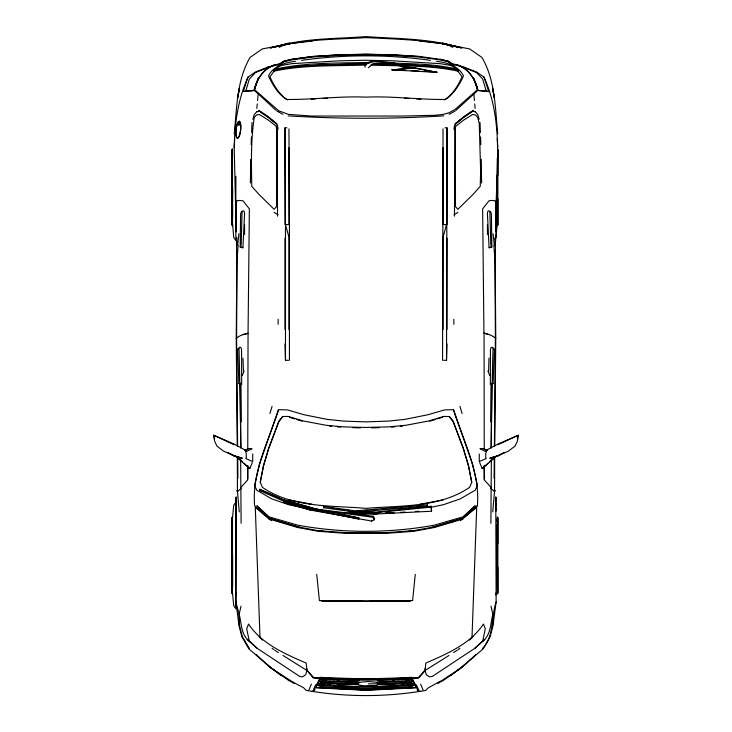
<?xml version="1.0" encoding="UTF-8"?>
<svg xmlns="http://www.w3.org/2000/svg" width="732" height="732" viewBox="0 0 732 732"><rect width="100%" height="100%" fill="white"/><g stroke="black" fill="none" stroke-linecap="round" stroke-linejoin="round"><path stroke-width="1.1" d="M232.492 516.874L232.492 594.036M232.492 148.697L232.492 225.859M236.61 255.093L236.619 237.314L236.802 245.76M240.636 460.565L241.121 523.298M240.636 448.039L240.654 383.138M252.723 453.986L252.714 461.581L245.668 458.442L246.309 457.555L246.236 453.52L245.11 449.97L233.947 444.004L213.506 435.137L234.057 444.736M490.879 523.298L491.364 460.565M496.269 209.352L495.921 231.815M497.138 586.442L497.138 524.478M497.138 223.699L496.04 237.406L494.969 239.007M497.138 218.255L497.138 175.442M497.248 594.036L497.248 516.874M497.248 225.859L497.248 158.194M497.87 567.126L497.87 593.222L497.87 517.689L497.87 543.784M497.87 198.948L497.87 225.044L497.87 149.502L497.87 175.607M240.627 487.695L247.773 479.863L247.709 465.387M247.755 449.448L248.057 333.325L249.365 208.849L242.978 200.778L239.574 200.412L236.692 200.879L235.731 209.782M442.567 360.3L443.043 128.905M235.731 217.34L236.079 231.211M294.127 683.176L289.103 680.778L271.06 668.06L248.743 648.744L241.889 636.822L239.108 626.189L235.878 602.006L236.226 497.083L236.143 500.313M453.575 410.204C463.466 441.387 480.329 472.186 477.365 505.821L463.118 518.219L434.442 526.866L413.726 530.645L386.359 532.667L345.641 532.667L318.274 530.7L297.558 526.866L268.882 518.219M236.107 227.359L234.203 147.471L234.707 138.787M234.203 147.471C234.688 123.36 237.973 99.25 247.965 77.144L255.34 72.056L267.857 67.097L273.073 65.971M250.71 159.43L250.417 183.037M494.082 478.444L494.274 457.875M494.384 446.447L495.381 338.102L494.988 260.299L493.853 245.129M494.686 457.125L494.558 491.264L492.737 511.915M494.786 445.77L495.765 338.12L495.079 251.195M247.672 479.048L247.819 466.476M490.806 421.961L491.254 383.156M458.625 65.907L464.143 67.097L476.66 72.056L484.035 77.144C505.419 124.44 494.905 177.345 495.893 227.359M323.764 507.761L323.791 506.489L355.386 510.854L427.305 504.87L427.278 506.141L355.386 512.126L323.764 507.761L323.791 506.489M495.198 245.76L495.381 237.314L495.39 255.093M235.887 511.092L236.07 503.543M492.188 381.674L493.02 348.45L493.725 348.487L494.374 350.427L493.112 383.568L490.33 384.236L490.431 349.64L491.108 347.462L492.087 347.215L493.725 348.487M490.98 447.106L492.453 383.257M241.194 245.174L242.063 211.96L241.359 211.96L240.618 213.854L240.169 247.023L242.914 247.828M243.417 370.822L242.997 358.131M495.857 500.313L495.774 497.083L496.122 602.006L492.892 626.189L490.111 636.822L483.257 648.744L460.904 668.06L442.897 680.778L437.873 683.176M445.047 127.853L447.023 127.853L446.52 360.3L443.555 360.3M251.442 136.939L251.149 144.652M251.607 132.501L251.982 122.528M497.943 444.736L518.494 435.137L517.588 435.586L517.46 438.743M241.67 384.163L241.569 349.64L240.892 347.462L239.913 347.215L238.275 348.487L237.625 350.427L238.806 381.921L238.888 383.568L241.67 384.236L239.895 383.257L238.888 383.568M495.07 491.044L494.091 491.071L494.118 490.486M490.33 384.236L492.105 383.257L493.112 383.568M235.85 504.339L236.226 497.083M482.727 648.332C494.594 635.284 490.861 617.424 496.122 602.006M348.542 512.693L348.606 511.577L376.623 512.546L431.249 507.102L431.56 511.238L376.751 513.956L348.542 512.693L348.606 511.577M495.61 241.139L496.305 229.143M315.702 686.579L320.351 677.475L318.136 678.628L313.378 678.07L306.882 670.173M446.52 360.3L447.023 343.884M454.224 129.033L454.481 125.62M454.224 129.628L454.481 126.206M234.267 133.7C236.839 108.043 236.72 80.319 250.042 57.453L262.266 48.943L289.634 43.673L312.527 40.974M425.356 667.849L425.777 663.101C447.087 653.795 470.09 644.123 483.459 624.048L485.307 628.815L482.672 641.205L474.812 648.305L432.182 676.514L429.446 676.816L426.308 674.703L425.082 670.475L425.356 667.849L425.146 670.686L418.622 678.07L413.864 678.628L411.649 677.475L416.298 686.579M495.912 595.034L496.113 592.847M256.85 108.446L257.261 103.935M257.572 100.559L258.195 93.806L254.224 90.475L242.887 91.61M232.602 517.167L233.7 505.327L235.85 502.134L235.85 608.786L233.7 605.584L232.602 593.753M293.111 683.02L293.184 682.27L271.06 668.06L255.99 654.408M409.938 600.89L369.413 601.237L412.601 600.533L415.273 574.336M489.003 358.131L488.583 370.822M237.671 244.799L238.934 233.792M495.921 231.211L496.269 217.34M236.921 251.195L236.235 338.12L237.214 445.77M238.147 245.129L237.012 260.299L236.619 338.102L237.616 446.447M484.291 465.387L484.227 479.863L491.373 487.695M427.305 504.87L427.278 506.141M414.468 67.683L436.867 72.358L391.977 69.906L411.1 67.966M259.64 490.522L259.823 489.269L282.927 499.498L314.723 508.703L358.9 517.872L358.707 519.125L314.531 509.966L282.744 500.761L259.64 490.522L259.823 489.269M358.707 519.125L358.9 517.872M364.929 67.225L365.36 64.334L366.686 63.117L373.512 60.674L394.191 63.007L403.076 66.795L415.73 67.792L402.929 67.234L394.118 63.565L373.357 61.671L365.36 64.334M260.253 482.324L263.483 465.744L268.681 448.286L278.837 421.211L282.479 416.554L288.307 416.426L303.231 420.964L326.179 425.283L343.939 426.902L366 427.442L388.061 426.902L405.821 425.283L428.769 420.964L443.693 416.426L449.521 416.554L453.163 421.211L463.319 448.286L468.517 465.744L471.747 482.324L469.523 487.393C439.447 507.935 400.743 505.4 366 508.374C331.267 505.354 292.507 508.017 262.477 487.393L260.253 482.287L263.483 465.863L268.681 448.551L278.837 421.687L282.479 417.066M247.965 77.144L243.372 91.308L254.26 90.42L254.407 89.542C256.31 80.062 262.157 71.343 270.666 66.667C272.707 63.858 279.67 66.594 279.231 63.675M245.769 91.207L249.319 79.019L255.569 72.514L274.784 65.066M291.72 503.488L284.08 501.521L283.815 502.536L310.331 510.067L371.7 521.065L374.281 519.784L373.1 517.286L373.329 516.252L312.518 508.685M518.393 436.391L517.204 441.68L514.962 446.191L508.228 451.251L490.083 458.79M241.02 606.169L239.025 614.871L239.547 625.668L242.338 636.538L249.273 648.332M374.281 519.784L374.592 518.402L373.329 516.252M254.516 485.536L259.476 464.289L278.425 409.664L287.429 409.902L304.045 414.742L327.177 419.372L343.665 421.101L366 421.888L388.335 421.101L404.823 419.372L427.955 414.742L444.571 409.902L453.575 409.664L472.524 464.289L477.484 485.536M300.504 527.498L268.882 518.137L254.635 505.821C251.671 472.186 268.534 441.387 278.425 410.204M492.453 625.668L493.624 620.837M371.7 521.065L371.929 520.214M306.854 670.686L306.223 663.101C284.913 653.795 261.91 644.123 248.541 624.048L246.693 628.815L249.328 641.205L257.188 648.305L299.818 676.514L302.554 676.816L305.692 674.703L306.918 670.475L306.644 667.849M442.567 238.952L446.52 224.541L442.567 224.541M252.869 119.298L254.05 114.997L256.539 111.822L259.439 111.356L268.415 117.523L276.22 123.973M269.916 413.516L272.075 406.406M517.588 435.586L498.053 444.004L486.89 449.97L485.764 453.52L485.691 457.555L486.332 458.442L479.286 461.581L479.277 453.986M250.701 90.649L254.224 90.439L258.451 77.94L254.224 89.533M254.224 90.475C256.621 78.297 265.78 64.828 279.34 64.132M283.815 502.536L284.08 501.521L291.464 503.826M311.411 684.1L308.959 689.846M242.219 375.543L244.104 370.95M235.393 456.027L249.813 468.599L252.302 462.587M236.93 491.044L237.909 491.071L241.185 488.482M317.441 683.084L317.203 685.335L323.974 687.568L366 688.666L408.026 687.568L414.797 685.335L414.559 683.084M320.918 677.31L315.776 687.494L366 690.066L416.224 687.494L411.082 677.31M313.598 689.324L315.684 684.795M477.484 485.453L475.15 490.23L460.291 498.867L443.336 504.723L430.334 507.441M314.001 690.102L314.303 689.59M482.754 640.829L482.297 641.543C490.193 635.962 490.522 625.311 492.233 616.701L492.975 614.871L490.98 606.169M495.408 338.541L495.765 338.12L491.264 335.402L484.062 332.95L484.245 449.448M425.018 670.201L418.503 677.466C383.843 679.534 348.158 679.534 313.497 677.466L306.983 670.201M357.17 683.834L360.446 682.197L368.37 681.519L376.294 682.197L379.569 683.834L376.294 685.472L364.079 685.976L358.021 684.722L357.17 683.834L357.17 681.757M431.496 527.498L463.118 518.137L475.178 505.748L462.862 516.884L434.259 525.164C389.516 533.354 342.485 533.354 297.741 525.164L269.138 516.884L256.822 505.748L268.882 518.137M469.56 640.125L472.469 637.197M370.529 65.13C399.663 66.118 429.345 65.002 457.948 71.123L458.69 70.382L457.518 69.43L450.958 65.532L440.261 63.675L392.993 60.829L366 60.253L339.007 60.829L291.739 63.675L281.042 65.532L274.482 69.43L273.31 70.382L274.052 71.123C304.155 64.755 335.375 66.127 366 65.047M489.113 91.61L477.776 90.439L456.018 110.303M472.918 636.675L471.994 637.535L476.715 507.322L460.428 520.736M479.698 462.587L482.187 468.599L488.034 463.255M489.708 461.727L493.89 457.912M476.01 654.408L460.904 668.06L442.65 680.046L428.394 687.76L425.768 690.395C386.432 697.294 345.568 697.294 306.232 690.395L303.606 687.76L293.184 682.27M474.812 648.305L484.804 639.429M319.646 678.198L320.662 677.301M482.187 468.599L496.607 456.027M463.118 518.137L477.365 505.73M466.76 663.091L450.72 675.654M494.558 490.769L495.07 490.33M274.052 71.123L269.952 76.814C273.777 85.351 279.45 94.986 287.658 99.945M455.78 123.973L463.585 117.523L472.561 111.356L475.461 111.822L477.95 114.997L479.131 119.298M458.223 649.641L459.87 648.296M368.278 67.783L373.503 63.565L394.118 63.565M454.92 124.12L463.585 117.111L472.561 111.118L475.461 111.657M452.769 63.675C452.33 66.594 459.293 63.858 461.334 66.667C469.843 71.343 475.69 80.062 477.593 89.542L455.011 109.507L449.009 112.755L443.537 114.348L435.494 115.263L403.991 116.04L311.155 116.04L288.463 114.348L278.764 110.834L254.407 89.542M455.185 111.026L449.128 114.32M241.359 211.96L243.061 210.761L244.03 211.063L244.589 213.268L242.914 247.755L241.194 246.757L240.169 247.023M473.238 110.322L464.363 116.315L455.597 123.434L454.929 125.163L454.481 216.196M486.89 449.97L485.234 451.406L485.728 451.479L480.192 448.972M449.009 655.46L425.082 670.475M453.611 652.551L457.299 650.226M453.959 214.833L457.921 212.353M279.194 64.141L283.906 61.214L291.766 59.246L312.537 56.437L338.449 54.799L366 54.168L393.551 54.799L419.463 56.437L440.545 59.411L448.442 61.351L453.117 64.718L448.094 61.781L440.234 59.859L419.463 57.05L393.551 55.412L366 54.781L338.449 55.412L312.537 57.05L291.766 59.859L283.906 61.781L278.883 64.718L283.558 61.351L291.455 59.411L312.537 56.565L338.449 54.937L366 54.324L393.551 54.937L419.463 56.565M279.194 64.626L283.906 61.781M279.112 47.324L282.14 45.814M444.342 99.945C452.55 94.986 458.223 85.351 462.048 76.814L457.948 71.123M251.808 448.972L246.272 451.479L246.766 451.406L245.11 449.97M407.212 677.53L405.4 678.289L390.522 679.122L366 679.388L341.478 679.122L326.6 678.289L324.788 677.53M243.051 334.442L248.057 333.325L240.737 335.402L236.235 338.12L236.592 338.541M405.4 678.848L409.197 677.329M410.945 677.292L406.022 679.15L404.274 678.454C378.874 680.714 353.126 680.714 327.726 678.454L325.978 679.15L321.055 677.292M412.894 681.666L407.971 683.523L378.417 684.566M413.882 682.993L407.971 685.225L406.855 684.832M409.097 678.591L406.022 679.708L404.897 679.314M407.971 684.072L411.045 682.956M414.129 683.542L407.971 685.774L366 686.872L324.029 685.774L317.871 683.542M327.103 679.314L325.978 679.708L322.904 678.591M325.145 684.832L324.029 685.225L318.118 682.993M244.589 450.171L249.264 448.57L251.863 448.56M406.287 680.943L411.887 679.031M408.026 685.317L413.626 683.404M414.559 684.786L408.026 687.019L366 688.107L323.974 687.019L317.441 684.786M312.116 691.136L314.659 690.331L314.934 687.76L366 690.303L417.066 687.76L417.341 690.331L419.884 691.136M429.83 421.193L435.165 419.564M437.297 418.914L442.631 417.286M463.136 518.897L434.479 527.479L413.708 531.313L386.35 533.344L345.65 533.344L318.292 531.313L297.521 527.479L268.864 518.897L255.285 507.322L260.006 637.535L259.082 636.675M489.086 247.828L491.831 247.023L491.831 245.376L491.382 213.854L490.641 211.96L488.939 210.761L487.969 211.063L487.411 213.268L489.086 247.755L490.806 246.757L491.831 247.023M274.546 47.187C304.018 37.936 335.485 38.997 366 36.6C397.677 38.888 430.187 38.293 460.776 47.836M271.224 47.836L289.735 42.859M280.969 45.832C308.666 38.906 337.653 39.464 366 37.607C398.117 39.272 430.672 39.729 461.965 47.9L442.366 43.673L419.473 40.974M273.31 70.382C303.707 64.114 335.1 64.992 366 63.821M289.68 43.536L270.035 47.9L289.634 43.673M267.857 67.097L273.375 65.907M256.539 111.657L259.439 111.118L268.415 117.111L277.08 124.12M419.948 504.257L443.144 499.91M301.465 60.353C344.186 54.36 387.814 54.36 430.535 60.353M443.821 115.866C392.132 119.041 339.868 119.041 288.179 115.866M323.782 600.588L321.778 600.826L386.24 601.182M431.249 507.102L431.038 506.233L376.477 512.135L356.328 511.75M408.849 531.148L413.726 530.645M404.897 678.756L390.522 679.982L377.282 680.202M400.98 679.699L403.918 679.406M295.554 61.296C285.489 62.504 273.164 65.871 268.525 75.936C272.432 84.656 278.325 94.327 286.651 99.47C313.104 99.735 339.492 95.965 366 97.136C392.508 95.965 418.896 99.735 445.349 99.47C453.675 94.327 459.568 84.656 463.475 75.936C458.836 65.871 446.511 62.504 436.446 61.296M391.391 427.149L394.722 426.848M400.276 426.344L402.49 426.143M356.511 511.329L358.753 511.137M364.371 510.671L367.738 510.396M373.347 509.92L376.715 509.646M382.333 509.179L385.7 508.896M391.309 508.429L394.676 508.145M400.294 507.679L402.536 507.496M409.27 506.928L411.521 506.745M417.13 506.279L420.497 505.995M391.977 69.906L414.385 68.131L436.867 72.358M392.645 680.367L394.768 680.211M394.768 681.446L399.022 681.126M391.583 684.823L394.768 684.576M406.91 684.914L380.677 686.259M394.768 685.82L399.022 685.491M401.255 684.091L404.613 683.844M311.082 99.223L315.419 98.948M323.013 98.472L327.35 98.207M378.892 513.516L374.363 513.48M385.737 513.132L392.581 512.757M400.569 512.318L405.135 512.061M415.401 511.494L418.823 511.311M411.347 677.548L366 678.921L320.653 677.548M238.275 348.487L238.98 348.45L239.08 350.427L239.812 381.674M412.601 600.533L366 601.21L319.399 600.533L316.727 574.336M378.343 513.516L366 514.074L344.68 513.114M385.078 513.214L394.054 512.812M403.048 601.009L410.222 600.826L408.218 600.588M366 63.638C335.457 64.544 304.722 64.544 274.482 69.43C305.793 62.101 338.513 63.336 370.493 62.376M371.517 427.863L379.24 427.671M380.677 681.977L386.139 681.858M377.282 681.904L406.022 680.852L411.933 678.619L412.171 679.177L406.022 681.41L378.417 682.453M378.417 683.688L406.287 682.645L412.821 680.412L413.068 680.97L406.287 683.203L378.417 684.237M380.677 686.351L351.323 686.351M284.977 224.541L284.977 127.853L286.953 127.853M490.641 211.96L489.937 211.96L489.937 213.936L490.806 245.174M289.433 360.3L289.433 224.541L285.48 224.541L284.977 127.853M284.977 343.884L285.48 360.3L288.445 360.3M368.37 683.834L379.569 683.834L379.569 681.757M480.137 448.56L482.736 448.57L487.411 450.171M359.229 680.22L341.478 679.982L327.103 678.756M359.229 681.922L325.978 680.852L320.067 678.619L319.829 679.177L325.978 681.41L358.104 682.471M358.104 683.706L325.713 682.645L319.179 680.412L318.932 680.97L325.713 683.203L358.104 684.255M358.104 684.585L324.029 683.523L319.106 681.666M348.487 511.595L354.087 511.705M322.062 600.89L362.587 601.237L319.399 600.533M345.861 681.858L351.323 681.977M351.323 686.259L325.09 684.914M372.771 63.986C401.429 65.02 430.535 64.498 458.69 70.382M352.76 427.671L360.483 427.863M374.976 63.885C402.536 64.599 430.251 65.02 457.518 69.43C435.467 63.611 412.262 64.004 389.598 62.906M389.634 62.806L394.191 63.007M392.023 69.567L405.491 70.309M411.1 70.611L418.96 71.041M424.569 71.352L436.913 72.02M404.65 98.207L408.987 98.472M416.581 98.948L420.918 99.223M364.234 512.739L367.61 512.986M327.387 683.844L330.745 684.091M337.232 680.211L339.355 680.367M332.978 681.126L337.232 681.446M337.232 684.576L340.417 684.823M332.978 685.491L337.232 685.82M360.922 512.638L376.751 513.956M329.51 426.143L331.724 426.344M337.278 426.848L340.609 427.149M328.082 679.406L331.02 679.699M318.274 530.645L323.151 531.148M452.66 64.132C466.22 64.828 475.379 78.297 477.776 90.475L488.628 91.308L484.035 77.144M373.1 517.286L311.219 508.96L284.181 501.594M331.633 508.145L333.893 508.456M337.287 508.923L339.557 509.234M341.817 509.545L344.077 509.865M347.471 510.332L349.731 510.643M317.166 510.899L304.128 507.779M319.408 511.275L321.641 511.659M323.873 512.034L326.106 512.418M288.856 499.91L312.052 504.257M442.366 43.673L469.734 48.943L481.958 57.453C495.326 80.31 495.152 108.043 497.733 133.7M319.097 509.884L282.827 499.736L259.787 489.525M341.185 514.468L357.756 517.899M307.083 508.575L288.664 504.723L271.709 498.867L256.85 490.23L254.516 485.453M488.949 334.442L483.943 333.325L482.635 208.849L489.022 200.778L492.426 200.412L495.308 200.879L496.269 209.782M440.234 59.246L448.094 61.214L452.806 64.141M308.117 507.697L310.304 508.264M442.32 43.536L451.031 45.832M442.265 42.859L457.454 47.187M289.369 417.286L294.703 418.914M296.835 419.564L302.17 421.193M298.857 506.132L302.023 507.12M284.08 501.521L291.428 503.909M293.532 504.595L310.331 510.067M320.113 679.031L325.713 680.943M318.374 683.404L323.974 685.317M457.216 65.066L476.431 72.514L482.681 79.019L486.231 91.207L485.636 90.375M320.955 682.956L324.029 684.072M241.917 458.79L223.772 451.251L217.038 446.191L214.796 441.68L213.607 436.391M322.803 677.329L326.6 678.848M282.872 114.32L276.815 111.026M461.334 66.667L463.923 67.939M449.86 45.814L452.888 47.324M448.094 61.781L452.806 64.626M274.079 212.353L278.041 214.833M306.918 670.475L282.991 655.46M274.701 650.226L278.389 652.551M258.762 110.322L267.637 116.315L276.403 123.434L277.071 125.163L277.519 216.196M268.864 518.897L271.572 520.736M490.815 488.482L494.091 491.071M281.28 675.654L265.24 663.091M272.13 648.296L273.777 649.641M235.878 602.006L239.767 616.701C241.478 625.311 241.807 635.962 249.703 641.543L249.246 640.829M275.982 110.303L258.195 93.806M236.93 490.33L237.442 490.769M411.338 677.301L412.354 678.198M247.196 639.429L257.188 648.305M238.11 457.912L242.292 461.727M243.966 463.255L249.813 468.599M259.531 637.197L262.44 640.125M449.521 417.066L453.163 421.687L463.319 448.551L468.517 465.863L471.747 482.287M423.041 689.846L420.589 684.1M417.697 689.59L417.999 690.102M416.316 684.795L418.402 689.324M487.896 370.95L489.781 375.543M477.776 89.533L473.549 77.94L477.74 90.42L477.593 89.542M431.56 511.238L431.038 506.233M459.925 406.406L462.084 413.516M289.433 238.952L285.48 224.541L285.48 360.3M238.376 620.837L239.547 625.668M497.293 138.787L497.797 147.471M493.066 233.792L494.329 244.799M236.079 231.815L235.731 209.352M239.263 511.915L237.442 491.264L237.314 457.125M438.816 682.27L438.889 683.02M473.805 93.806L474.428 100.559M474.739 103.935L475.15 108.446M235.887 592.847L236.088 595.034M277.519 125.62L277.776 129.033M277.519 126.206L277.776 129.628M425.118 670.173L425.146 670.686M237.882 490.486L237.909 491.071M214.54 438.743L214.412 435.586M480.851 144.652L480.558 136.939M495.774 497.083L496.113 505.565M480.018 122.528L480.393 132.501M288.957 128.905L289.433 224.541M495.93 503.543L496.113 511.092M239.547 383.257L241.02 447.106M481.583 183.037L481.29 159.43M484.181 466.476L484.328 479.048M240.746 383.156L241.194 421.961M237.726 457.875L237.918 478.444M235.878 176.293L235.85 240.599L233.7 237.406L232.602 223.699M491.346 383.138L491.364 448.039M497.138 519.034L497.138 521.211M487.439 224.422L487.439 234.569M453.858 319.308L453.858 324.303M452.321 520.434L452.321 522.657M447.023 127.853L447.023 224.541M447.023 238.12L447.023 329.537M443.07 147.672L443.07 224.541M443.07 238.348L443.07 329.537M288.93 147.672L288.93 224.541M288.93 238.348L288.93 329.537M284.977 238.12L284.977 329.537M278.142 319.308L278.142 324.303M244.561 224.422L244.561 234.569M232.602 187.273L232.602 218.255M232.602 555.46L232.602 586.442M236.619 126.618A8.116 2.196 -83.7 0 0 236.729 137.186A8.116 2.196 -83.7 0 0 240.069 132.876A8.025 2.178 -83.7 0 0 239.95 122.409A8.116 2.205 -83.7 0 0 236.619 126.746M236.473 126.343A8.821 2.388 -83.7 0 0 236.582 137.826A8.821 2.388 -83.7 0 0 240.215 133.142A8.72 2.361 -83.7 0 0 240.087 121.768A8.821 2.388 -83.7 0 0 236.473 126.48M231.87 517.689L231.87 593.222L231.87 517.689M231.87 149.502L231.87 225.044L231.87 149.502M276.906 131.906L276.513 206.634L274.088 209.27L258.872 194.309L251.753 186.303C251.378 163.382 250.747 139.995 254.278 117.385L256.667 114.897L259.457 114.54L268.406 120.149L276.156 126.233L276.906 131.906M480.631 170.757L480.247 186.303L473.128 194.309L457.912 209.27L455.487 206.634L455.368 127.505L455.844 126.233L463.594 120.149L472.543 114.54L475.333 114.897L477.722 117.385L479.25 123.516L480.631 170.757M239.52 121.695L239.254 125.227L238.476 125.227L238.824 121.695L239.52 121.695M239.501 87.867L237.726 97.649L239.538 87.849M504.192 452.596L498.172 455.807L489.918 458.086L498.19 455.807L504.202 452.596M233.828 455.807L227.798 452.596L233.828 455.807L242.082 458.086L233.828 455.807M494.274 97.649L492.462 87.849L494.274 97.649"/></g></svg>
